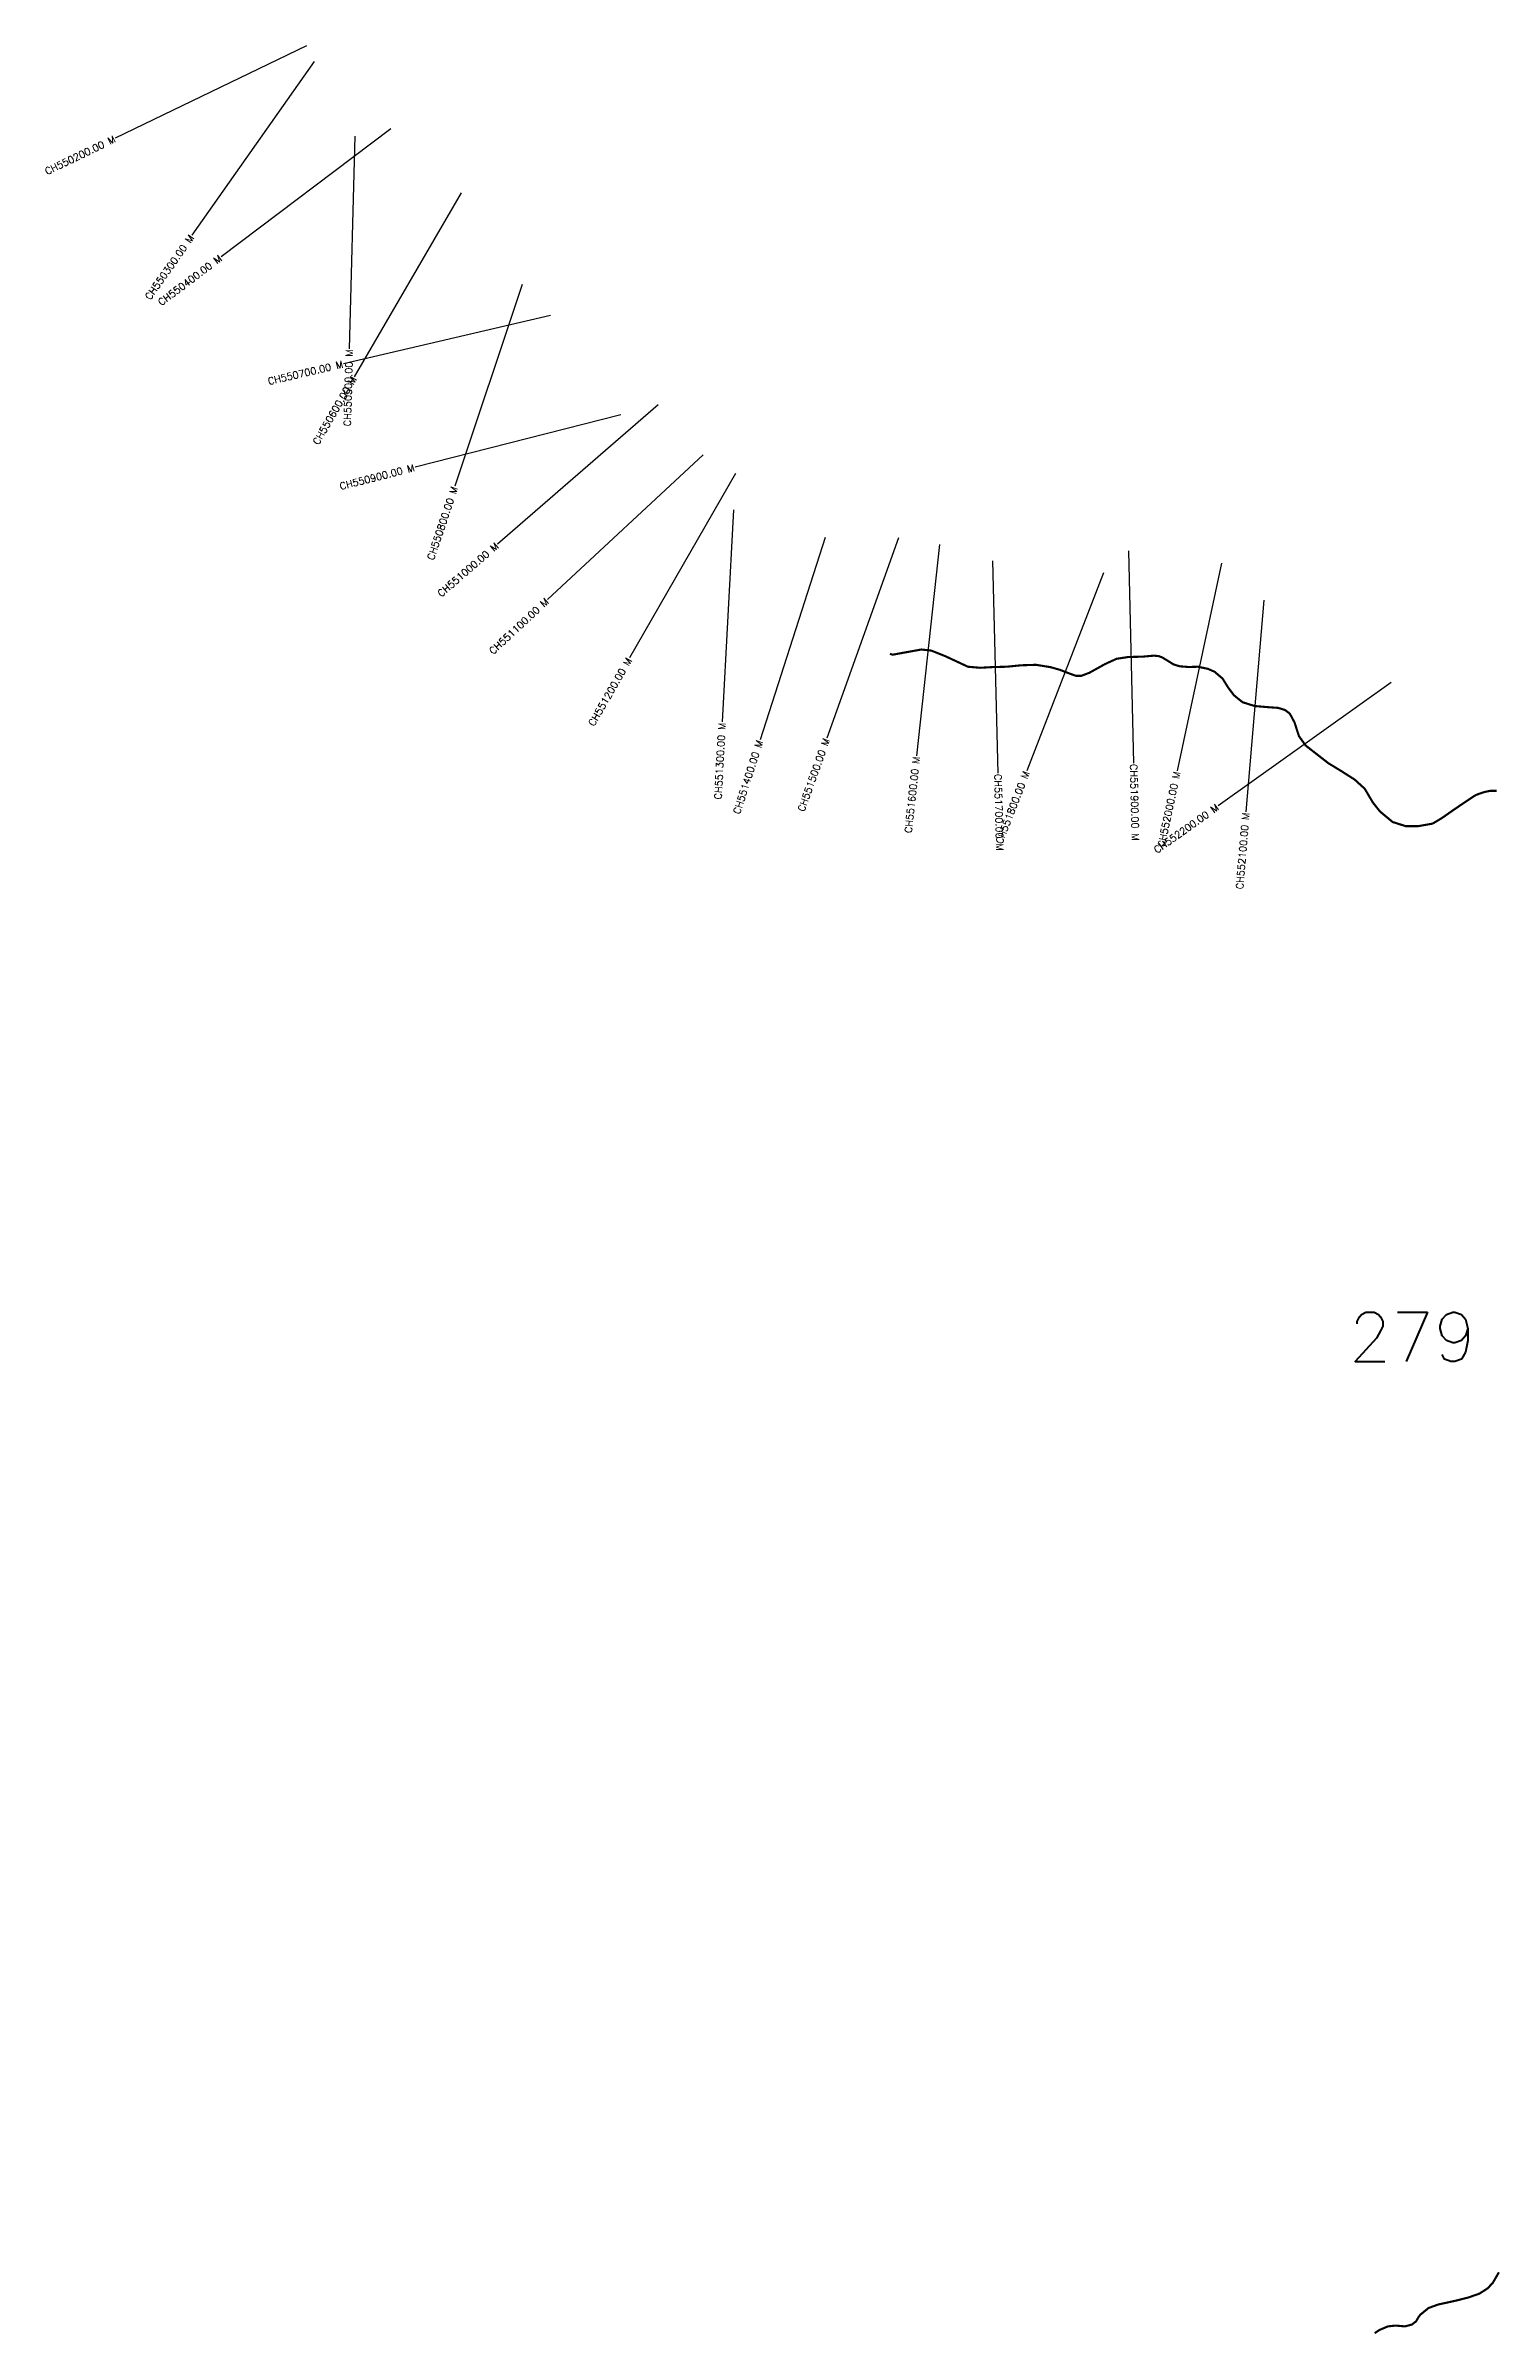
# Model space of a CAD drawing. Header units: metres. Extents: x 317826 to 321923, y 1856855 to 1863110.
# Drawn here: x 318175 to 320220, y 1856855 to 1860085 of the extents above; entities that cross this region are included whole.
import ezdxf
from ezdxf.enums import TextEntityAlignment as Align

# ---------------------------------------------------------------- set-up
doc = ezdxf.new("R2010")
doc.units = ezdxf.units.M
for name, color, linetype in [('CS', 134, 'Continuous'), ('CSMark', 6, 'Continuous'), ('NATURALLY PROTECTED', 3, 'Continuous')]:
    doc.layers.add(name, color=color, linetype=linetype)
doc.styles.get("Standard").update_dxf_attribs({"font": 'simplex.shx'})

msp = doc.modelspace()

# ---------------------------------------------------------------- linework, layer by layer
at = {"layer": 'CS'}
for p, q in [((318543, 1860084.8), (318272.9, 1859954.3)), ((318553.8, 1860062.7), (318381.1, 1859817.4)), ((318662, 1859967.6), (318422.4, 1859787)), ((318611.2, 1859957), (318603.2, 1859657.1)), ((318761, 1859877.1), (318610.3, 1859617.6)), ((318847.2, 1859747.9), (318752.2, 1859463.3)), ((318887.2, 1859704), (318595.1, 1859635.9)), ((318986.7, 1859563.9), (318696, 1859489.8)), ((319039.3, 1859577.8), (318812.5, 1859381.4)), ((319102.7, 1859507.4), (318883, 1859303.1)), ((319148.3, 1859480.8), (318998.9, 1859220.7)), ((319145.4, 1859429.9), (319129.4, 1859130.3)), ((319274.9, 1859390.6), (319183.1, 1859105)), ((319378.3, 1859390.2), (319277.5, 1859107.6)), ((319436.2, 1859380.7), (319403.9, 1859082.4)), ((319511.4, 1859357.9), (319518.9, 1859058)), ((319703.2, 1859372), (319710.5, 1859072.1)), ((319834.3, 1859354.6), (319771.9, 1859061.2)), ((319667.8, 1859341), (319559.6, 1859061.2)), ((319894.2, 1859302.2), (319869.1, 1859003.3)), ((320074.1, 1859186), (319829.8, 1859011.9))]:
    msp.add_line(p, q, dxfattribs=at)
at = {"layer": 'NATURALLY PROTECTED', "const_width": 3, "flags": 128}
for points in [[(319366.5, 1859226.6), (319370.1, 1859225.2), (319384.7, 1859227.9), (319410.9, 1859232.6), (319425.1, 1859231), (319445, 1859223), (319476.5, 1859208.3), (319493.5, 1859206.8), (319511.8, 1859207.8), (319531.3, 1859208.3), (319551.3, 1859210.3), (319572.7, 1859211), (319593.5, 1859207.6), (319606.4, 1859203.9), (319621.5, 1859198.1), (319629.1, 1859195.4), (319636.6, 1859195.4), (319648.1, 1859199.8), (319670, 1859212), (319686.4, 1859219.5), (319703, 1859222), (319723, 1859222.5), (319733, 1859223.4), (319739.1, 1859223.9), (319745.8, 1859223.3), (319751.1, 1859221.3), (319760.8, 1859215.3), (319766.7, 1859211.6), (319775.4, 1859208.9), (319788, 1859207.9), (319801.2, 1859208.3), (319815.3, 1859205.3), (319824.7, 1859201.2), (319836.1, 1859191.5), (319844.1, 1859178.6), (319852.2, 1859167.9), (319864.2, 1859158.2), (319881.3, 1859152.8), (319901.4, 1859151.1), (319914.5, 1859150.2), (319924.2, 1859147.2), (319931, 1859142), (319937.6, 1859129.7), (319943.8, 1859110.4), (319953.3, 1859097.1), (319985.1, 1859072.3), (320003.3, 1859061.2), (320022.6, 1859048.9), (320036.7, 1859036.1), (320048.4, 1859016.3), (320058.3, 1859003.9), (320076.1, 1858989.1), (320094.4, 1858983.3), (320112.6, 1858983.3), (320132.4, 1858986.8), (320145.4, 1858994.5), (320163, 1859006.8), (320180.7, 1859018.8), (320193.7, 1859027.3), (320205.1, 1859031.3), (320214.2, 1859033.2), (320222.9, 1859033.2)], [(320226.1, 1856942), (320217.7, 1856927.4), (320210.3, 1856919.4), (320198.6, 1856911.9), (320182.9, 1856906.4), (320165.4, 1856902), (320140.3, 1856896.5), (320126.8, 1856891.6), (320114.9, 1856881.9), (320112.2, 1856878), (320109.3, 1856872.9), (320103.4, 1856868.3), (320093.7, 1856865.7), (320080.1, 1856866.8), (320069.5, 1856865.7), (320057.9, 1856860.8), (320050.8, 1856856.1)]]:
    msp.add_lwpolyline(points, dxfattribs=at)

# ---------------------------------------------------------------- texts
at = {"insert": (320014.1, 1858297.4), "char_height": 70, "attachment_point": 1}
msp.add_mtext_dynamic_manual_height_columns('279', width=95.172, gutter_width=1, heights=[0], dxfattribs=at)
at = {"layer": 'CSMark'}
for s, rotation, p in [('CH550200.00 M', 25.776, (318272, 1859953.9)), ('CH550300.00 M', 54.8604, (318380.6, 1859816.6)), ('CH550400.00 M', 36.9901, (318421.6, 1859786.4)), ('CH550500.00 M', 88.4801, (318603.2, 1859656.1)), ('CH550700.00 M', 13.1384, (318594.1, 1859635.6)), ('CH550600.00 M', 59.8531, (318609.8, 1859616.8)), ('CH550900.00 M', 14.3021, (318695, 1859489.5)), ('CH550800.00 M', 71.5551, (318751.9, 1859462.3)), ('CH551000.00 M', 40.8869, (318811.8, 1859380.7)), ('CH551100.00 M', 42.9359, (318882.3, 1859302.4)), ('CH551200.00 M', 60.1147, (318998.4, 1859219.8)), ('CH551300.00 M', 86.9461, (319129.4, 1859129.3)), ('CH551400.00 M', 72.191, (319182.8, 1859104.1)), ('CH551500.00 M', 70.3568, (319277.1, 1859106.7)), ('CH551600.00 M', 83.8331, (319403.8, 1859081.4)), ('CH551800.00 M', 68.8476, (319559.2, 1859060.3)), ('CH552000.00 M', 77.9936, (319771.7, 1859060.2)), ('CH552200.00 M', 35.4876, (319829, 1859011.3)), ('CH552100.00 M', 85.202, (319869, 1859002.3))]:
    msp.add_text(s, height=10, rotation=rotation, dxfattribs=at).set_placement(p, align=Align.MIDDLE_RIGHT)
for s, rotation, p in [('CH551900.00 M', 271.3961, (319710.5, 1859071.1)), ('CH551700.00 M', 271.431, (319518.9, 1859057))]:
    msp.add_text(s, height=10, rotation=rotation, dxfattribs=at).set_placement(p, align=Align.MIDDLE_LEFT)

doc.saveas('drawing.dxf')
